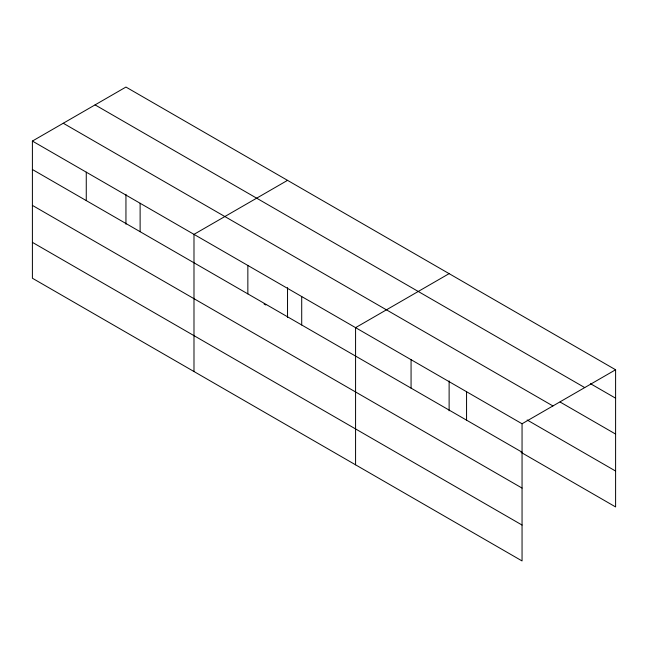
<?xml version="1.0" encoding="UTF-8"?>
<svg xmlns="http://www.w3.org/2000/svg" width="648" height="648" viewBox="0 0 648 648"><rect width="100%" height="100%" fill="white"/><g stroke="black" fill="none" stroke-linecap="round" stroke-linejoin="round"><path stroke-width="0.97" d="M522.053 488.082L522.053 423.768L32.4 141.07L32.4 278.235L522.053 560.941L522.053 488.082L32.4 205.384M521.089 452.361L615.6 506.93L615.6 369.765L125.947 87.059L32.4 141.07M287.534 180.355L193.987 234.357L193.987 371.531M449.121 273.642L355.574 327.653L355.574 464.819M522.053 423.768L615.6 369.765M590.458 383.673L615.6 398.188M95.078 104.887L584.731 387.585M560.107 402.035L615.6 434.071M63.269 123.25L552.922 405.948M527.156 419.985L615.6 471.047M32.4 169.501L522.053 452.199M264.076 303.977L265.81 304.981M32.4 242.352L522.053 525.05M466.56 391.732L466.56 420.155M449.121 380.911L449.121 410.816M411.067 359.689L411.067 388.12M301.709 296.557L301.709 324.98M287.534 287.615L287.534 317.52M247.852 265.461L247.852 293.884M140.122 203.261L140.122 231.692M125.947 194.327L125.947 224.232M86.265 172.166L86.265 200.597"/></g></svg>
